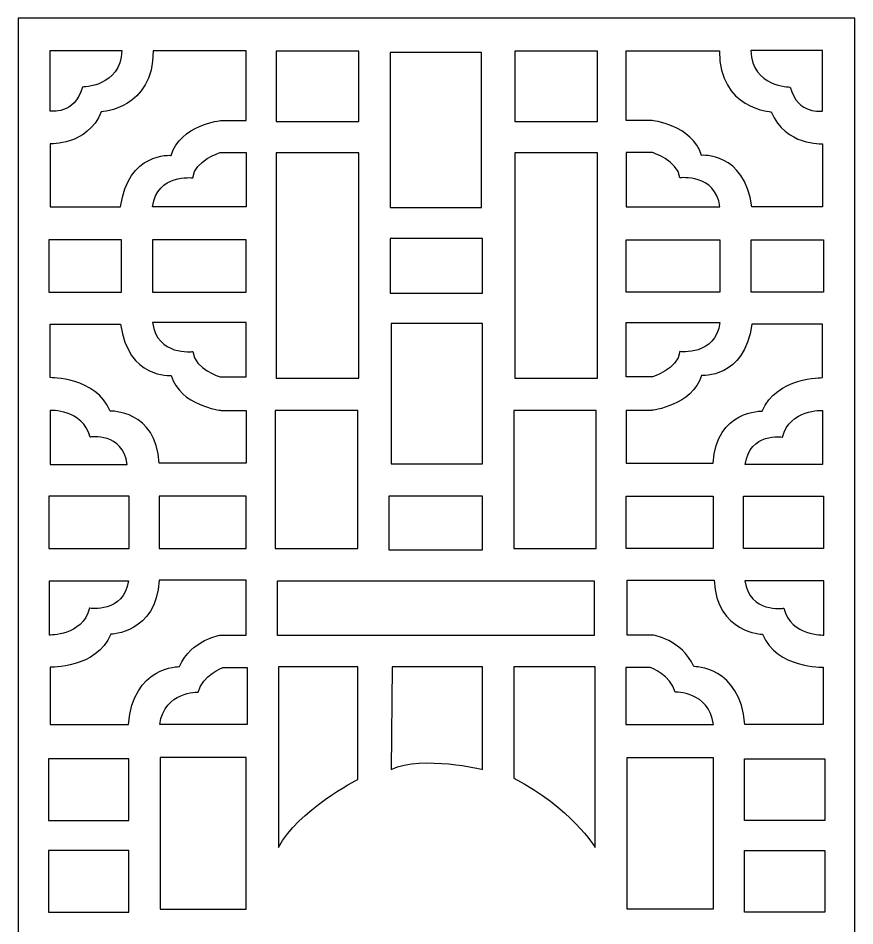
# Model space of a CAD drawing. Header units: centimetres. Extents: x -27.5 to -15.6, y -3.3 to 9.5.
# Drawn here: x -27.5 to -21.79, y 3.31 to 9.5 of the extents above; entities that cross this region are included whole.
import ezdxf

# ---------------------------------------------------------------- set-up
doc = ezdxf.new("R2010")
doc.units = ezdxf.units.CM
doc.header["$MEASUREMENT"] = 0
doc.layers.add('layer 1', color=7, linetype='Continuous')

msp = doc.modelspace()

# ---------------------------------------------------------------- linework, layer by layer
at = {"layer": 'layer 1', "color": 250}
for points, knots in [([(-27.49999, -3.28878), (-27.49999, -3.28878), (-27.49999, 9.49995), (-27.49999, 9.49995), (-27.49999, 9.49995), (-27.49999, 9.49995), (-21.79027, 9.49995), (-21.79027, 9.49995), (-21.79027, 9.49995), (-21.79027, 9.49995), (-21.79027, -3.28878), (-21.79027, -3.28878), (-21.79027, -3.28878), (-21.79027, -3.28878), (-27.49999, -3.28878), (-27.49999, -3.28878)], [0, 0, 0, 0, 0.2, 0.2, 0.2, 0.2, 0.4, 0.4, 0.4, 0.4, 0.6, 0.6, 0.6, 0.6, 1, 1, 1, 1]), ([(-26.79316, 9.27865), (-26.79316, 9.27865), (-27.28254, 9.27865), (-27.28254, 9.27865), (-27.28254, 9.27865), (-27.28254, 9.27865), (-27.28254, 8.8666), (-27.28254, 8.8666), (-27.28254, 8.8666), (-27.28254, 8.8666), (-27.11265, 8.83744), (-27.06194, 9.03015), (-27.06194, 9.03015), (-27.06194, 9.03015), (-26.80076, 9.02888), (-26.79316, 9.27865)], [0, 0, 0, 0, 0.2, 0.2, 0.2, 0.2, 0.4, 0.4, 0.4, 0.4, 0.6, 0.6, 0.6, 0.6, 1, 1, 1, 1]), ([(-26.57889, 9.27627), (-26.57889, 9.27627), (-25.94371, 9.27627), (-25.94371, 9.27627), (-25.94371, 9.27627), (-25.94371, 9.27627), (-25.94371, 8.8021), (-25.94371, 8.8021), (-25.94371, 8.8021), (-25.94371, 8.8021), (-26.11613, 8.8021), (-26.11613, 8.8021), (-26.11613, 8.8021), (-26.11613, 8.8021), (-26.39505, 8.77167), (-26.45591, 8.56375), (-26.45591, 8.56375), (-26.45591, 8.56375), (-26.75005, 8.5891), (-26.80076, 8.21382), (-26.80076, 8.21382), (-26.80076, 8.21382), (-27.28254, 8.21382), (-27.28254, 8.21382), (-27.28254, 8.21382), (-27.28254, 8.21382), (-27.28254, 8.64362), (-27.28254, 8.64362), (-27.28254, 8.64362), (-27.28254, 8.64362), (-27.02897, 8.62714), (-26.93262, 8.86042), (-26.93262, 8.86042), (-26.93262, 8.86042), (-26.57635, 8.8807), (-26.57889, 9.27627)], [0, 0, 0, 0, 0.1, 0.1, 0.1, 0.1, 0.2, 0.2, 0.2, 0.2, 0.3, 0.3, 0.3, 0.3, 0.4, 0.4, 0.4, 0.4, 0.5, 0.5, 0.5, 0.5, 0.6, 0.6, 0.6, 0.6, 0.7, 0.7, 0.7, 0.7, 0.8, 0.8, 0.8, 0.8, 1, 1, 1, 1]), ([(-25.73832, 8.79449), (-25.73832, 8.79449), (-25.73832, 9.27374), (-25.73832, 9.27374), (-25.73832, 9.27374), (-25.73832, 9.27374), (-25.17539, 9.27374), (-25.17539, 9.27374), (-25.17539, 9.27374), (-25.17539, 9.27374), (-25.17539, 8.79449), (-25.17539, 8.79449), (-25.17539, 8.79449), (-25.17539, 8.79449), (-25.73832, 8.79449), (-25.73832, 8.79449)], [0, 0, 0, 0, 0.2, 0.2, 0.2, 0.2, 0.4, 0.4, 0.4, 0.4, 0.6, 0.6, 0.6, 0.6, 1, 1, 1, 1]), ([(-24.9624, 8.20875), (-24.9624, 8.20875), (-24.9624, 9.26613), (-24.9624, 9.26613), (-24.9624, 9.26613), (-24.9624, 9.26613), (-24.33862, 9.26613), (-24.33862, 9.26613), (-24.33862, 9.26613), (-24.33862, 9.26613), (-24.33862, 8.20875), (-24.33862, 8.20875), (-24.33862, 8.20875), (-24.33862, 8.20875), (-24.9624, 8.20875), (-24.9624, 8.20875)], [0, 0, 0, 0, 0.2, 0.2, 0.2, 0.2, 0.4, 0.4, 0.4, 0.4, 0.6, 0.6, 0.6, 0.6, 1, 1, 1, 1]), ([(-24.11041, 8.79449), (-24.11041, 8.79449), (-24.11041, 9.27374), (-24.11041, 9.27374), (-24.11041, 9.27374), (-24.11041, 9.27374), (-23.54749, 9.27374), (-23.54749, 9.27374), (-23.54749, 9.27374), (-23.54749, 9.27374), (-23.54749, 8.79449), (-23.54749, 8.79449), (-23.54749, 8.79449), (-23.54749, 8.79449), (-24.11041, 8.79449), (-24.11041, 8.79449)], [0, 0, 0, 0, 0.2, 0.2, 0.2, 0.2, 0.4, 0.4, 0.4, 0.4, 0.6, 0.6, 0.6, 0.6, 1, 1, 1, 1]), ([(-22.71452, 9.27627), (-22.71452, 9.27627), (-23.34971, 9.27627), (-23.34971, 9.27627), (-23.34971, 9.27627), (-23.34971, 9.27627), (-23.34971, 8.8021), (-23.34971, 8.8021), (-23.34971, 8.8021), (-23.34971, 8.8021), (-23.17728, 8.8021), (-23.17728, 8.8021), (-23.17728, 8.8021), (-23.17728, 8.8021), (-22.89836, 8.77167), (-22.8375, 8.56375), (-22.8375, 8.56375), (-22.8375, 8.56375), (-22.54336, 8.5891), (-22.49265, 8.21382), (-22.49265, 8.21382), (-22.49265, 8.21382), (-22.01087, 8.21382), (-22.01087, 8.21382), (-22.01087, 8.21382), (-22.01087, 8.21382), (-22.01087, 8.64362), (-22.01087, 8.64362), (-22.01087, 8.64362), (-22.01087, 8.64362), (-22.26444, 8.62714), (-22.36079, 8.86042), (-22.36079, 8.86042), (-22.36079, 8.86042), (-22.71705, 8.8807), (-22.71452, 9.27627)], [0, 0, 0, 0, 0.1, 0.1, 0.1, 0.1, 0.2, 0.2, 0.2, 0.2, 0.3, 0.3, 0.3, 0.3, 0.4, 0.4, 0.4, 0.4, 0.5, 0.5, 0.5, 0.5, 0.6, 0.6, 0.6, 0.6, 0.7, 0.7, 0.7, 0.7, 0.8, 0.8, 0.8, 0.8, 1, 1, 1, 1]), ([(-22.50025, 9.27865), (-22.50025, 9.27865), (-22.01087, 9.27865), (-22.01087, 9.27865), (-22.01087, 9.27865), (-22.01087, 9.27865), (-22.01087, 8.8666), (-22.01087, 8.8666), (-22.01087, 8.8666), (-22.01087, 8.8666), (-22.18076, 8.83744), (-22.23147, 9.03015), (-22.23147, 9.03015), (-22.23147, 9.03015), (-22.49265, 9.02888), (-22.50025, 9.27865)], [0, 0, 0, 0, 0.2, 0.2, 0.2, 0.2, 0.4, 0.4, 0.4, 0.4, 0.6, 0.6, 0.6, 0.6, 1, 1, 1, 1]), ([(-25.94371, 8.58292), (-25.94371, 8.58292), (-26.1212, 8.58292), (-26.1212, 8.58292), (-26.1212, 8.58292), (-26.1212, 8.58292), (-26.29363, 8.53221), (-26.30884, 8.41049), (-26.30884, 8.41049), (-26.30884, 8.41049), (-26.55227, 8.44092), (-26.5827, 8.21271), (-26.5827, 8.21271), (-26.5827, 8.21271), (-25.94371, 8.21271), (-25.94371, 8.21271), (-25.94371, 8.21271), (-25.94371, 8.21271), (-25.94371, 8.58292), (-25.94371, 8.58292)], [0, 0, 0, 0, 0.1666667, 0.1666667, 0.1666667, 0.1666667, 0.3333333, 0.3333333, 0.3333333, 0.3333333, 0.5, 0.5, 0.5, 0.5, 0.6666667, 0.6666667, 0.6666667, 0.6666667, 1, 1, 1, 1]), ([(-25.73832, 7.04487), (-25.73832, 7.04487), (-25.73832, 8.58149), (-25.73832, 8.58149), (-25.73832, 8.58149), (-25.73832, 8.58149), (-25.17539, 8.58149), (-25.17539, 8.58149), (-25.17539, 8.58149), (-25.17539, 8.58149), (-25.17539, 7.04487), (-25.17539, 7.04487), (-25.17539, 7.04487), (-25.17539, 7.04487), (-25.73832, 7.04487), (-25.73832, 7.04487)], [0, 0, 0, 0, 0.2, 0.2, 0.2, 0.2, 0.4, 0.4, 0.4, 0.4, 0.6, 0.6, 0.6, 0.6, 1, 1, 1, 1]), ([(-24.11041, 7.04487), (-24.11041, 7.04487), (-24.11041, 8.58149), (-24.11041, 8.58149), (-24.11041, 8.58149), (-24.11041, 8.58149), (-23.54749, 8.58149), (-23.54749, 8.58149), (-23.54749, 8.58149), (-23.54749, 8.58149), (-23.54749, 7.04487), (-23.54749, 7.04487), (-23.54749, 7.04487), (-23.54749, 7.04487), (-24.11041, 7.04487), (-24.11041, 7.04487)], [0, 0, 0, 0, 0.2, 0.2, 0.2, 0.2, 0.4, 0.4, 0.4, 0.4, 0.6, 0.6, 0.6, 0.6, 1, 1, 1, 1]), ([(-23.34971, 8.58292), (-23.34971, 8.58292), (-23.17221, 8.58292), (-23.17221, 8.58292), (-23.17221, 8.58292), (-23.17221, 8.58292), (-22.99979, 8.53221), (-22.98457, 8.41049), (-22.98457, 8.41049), (-22.98457, 8.41049), (-22.74115, 8.44092), (-22.71072, 8.21271), (-22.71072, 8.21271), (-22.71072, 8.21271), (-23.34971, 8.21271), (-23.34971, 8.21271), (-23.34971, 8.21271), (-23.34971, 8.21271), (-23.34971, 8.58292), (-23.34971, 8.58292)], [0, 0, 0, 0, 0.1666667, 0.1666667, 0.1666667, 0.1666667, 0.3333333, 0.3333333, 0.3333333, 0.3333333, 0.5, 0.5, 0.5, 0.5, 0.6666667, 0.6666667, 0.6666667, 0.6666667, 1, 1, 1, 1]), ([(-24.9624, 7.623), (-24.9624, 7.623), (-24.9624, 7.99575), (-24.9624, 7.99575), (-24.9624, 7.99575), (-24.9624, 7.99575), (-24.33101, 7.99575), (-24.33101, 7.99575), (-24.33101, 7.99575), (-24.33101, 7.99575), (-24.33101, 7.623), (-24.33101, 7.623), (-24.33101, 7.623), (-24.33101, 7.623), (-24.9624, 7.623), (-24.9624, 7.623)], [0, 0, 0, 0, 0.2, 0.2, 0.2, 0.2, 0.4, 0.4, 0.4, 0.4, 0.6, 0.6, 0.6, 0.6, 1, 1, 1, 1]), ([(-27.29015, 7.63061), (-27.29015, 7.63061), (-27.29015, 7.98814), (-27.29015, 7.98814), (-27.29015, 7.98814), (-27.29015, 7.98814), (-26.79569, 7.98814), (-26.79569, 7.98814), (-26.79569, 7.98814), (-26.79569, 7.98814), (-26.79569, 7.63061), (-26.79569, 7.63061), (-26.79569, 7.63061), (-26.79569, 7.63061), (-27.29015, 7.63061), (-27.29015, 7.63061)], [0, 0, 0, 0, 0.2, 0.2, 0.2, 0.2, 0.4, 0.4, 0.4, 0.4, 0.6, 0.6, 0.6, 0.6, 1, 1, 1, 1]), ([(-26.5827, 7.63061), (-26.5827, 7.63061), (-26.5827, 7.98814), (-26.5827, 7.98814), (-26.5827, 7.98814), (-26.5827, 7.98814), (-25.94371, 7.98814), (-25.94371, 7.98814), (-25.94371, 7.98814), (-25.94371, 7.98814), (-25.94371, 7.63061), (-25.94371, 7.63061), (-25.94371, 7.63061), (-25.94371, 7.63061), (-26.5827, 7.63061), (-26.5827, 7.63061)], [0, 0, 0, 0, 0.2, 0.2, 0.2, 0.2, 0.4, 0.4, 0.4, 0.4, 0.6, 0.6, 0.6, 0.6, 1, 1, 1, 1]), ([(-22.71072, 7.63061), (-22.71072, 7.63061), (-22.71072, 7.98814), (-22.71072, 7.98814), (-22.71072, 7.98814), (-22.71072, 7.98814), (-23.34971, 7.98814), (-23.34971, 7.98814), (-23.34971, 7.98814), (-23.34971, 7.98814), (-23.34971, 7.63061), (-23.34971, 7.63061), (-23.34971, 7.63061), (-23.34971, 7.63061), (-22.71072, 7.63061), (-22.71072, 7.63061)], [0, 0, 0, 0, 0.2, 0.2, 0.2, 0.2, 0.4, 0.4, 0.4, 0.4, 0.6, 0.6, 0.6, 0.6, 1, 1, 1, 1]), ([(-22.00326, 7.63061), (-22.00326, 7.63061), (-22.00326, 7.98814), (-22.00326, 7.98814), (-22.00326, 7.98814), (-22.00326, 7.98814), (-22.49772, 7.98814), (-22.49772, 7.98814), (-22.49772, 7.98814), (-22.49772, 7.98814), (-22.49772, 7.63061), (-22.49772, 7.63061), (-22.49772, 7.63061), (-22.49772, 7.63061), (-22.00326, 7.63061), (-22.00326, 7.63061)], [0, 0, 0, 0, 0.2, 0.2, 0.2, 0.2, 0.4, 0.4, 0.4, 0.4, 0.6, 0.6, 0.6, 0.6, 1, 1, 1, 1]), ([(-26.53705, 6.4642), (-26.53705, 6.4642), (-25.94371, 6.4642), (-25.94371, 6.4642), (-25.94371, 6.4642), (-25.94371, 6.4642), (-25.94371, 6.82426), (-25.94371, 6.82426), (-25.94371, 6.82426), (-25.94371, 6.82426), (-26.11613, 6.82426), (-26.11613, 6.82426), (-26.11613, 6.82426), (-26.11613, 6.82426), (-26.39505, 6.85469), (-26.45591, 7.06262), (-26.45591, 7.06262), (-26.45591, 7.06262), (-26.75005, 7.03726), (-26.80076, 7.41254), (-26.80076, 7.41254), (-26.80076, 7.41254), (-27.28254, 7.41254), (-27.28254, 7.41254), (-27.28254, 7.41254), (-27.28254, 7.41254), (-27.28254, 7.0474), (-27.28254, 7.0474), (-27.28254, 7.0474), (-27.28254, 7.0474), (-26.96812, 7.05248), (-26.87176, 6.81919), (-26.87176, 6.81919), (-26.87176, 6.81919), (-26.55734, 6.82933), (-26.53705, 6.4642)], [0, 0, 0, 0, 0.1, 0.1, 0.1, 0.1, 0.2, 0.2, 0.2, 0.2, 0.3, 0.3, 0.3, 0.3, 0.4, 0.4, 0.4, 0.4, 0.5, 0.5, 0.5, 0.5, 0.6, 0.6, 0.6, 0.6, 0.7, 0.7, 0.7, 0.7, 0.8, 0.8, 0.8, 0.8, 1, 1, 1, 1]), ([(-25.94371, 7.05248), (-25.94371, 7.05248), (-26.1212, 7.05248), (-26.1212, 7.05248), (-26.1212, 7.05248), (-26.1212, 7.05248), (-26.29363, 7.10319), (-26.30884, 7.2249), (-26.30884, 7.2249), (-26.30884, 7.2249), (-26.55227, 7.19447), (-26.5827, 7.42268), (-26.5827, 7.42268), (-26.5827, 7.42268), (-25.94371, 7.42268), (-25.94371, 7.42268), (-25.94371, 7.42268), (-25.94371, 7.42268), (-25.94371, 7.05248), (-25.94371, 7.05248)], [0, 0, 0, 0, 0.1666667, 0.1666667, 0.1666667, 0.1666667, 0.3333333, 0.3333333, 0.3333333, 0.3333333, 0.5, 0.5, 0.5, 0.5, 0.6666667, 0.6666667, 0.6666667, 0.6666667, 1, 1, 1, 1]), ([(-24.95479, 6.45912), (-24.95479, 6.45912), (-24.95479, 7.41761), (-24.95479, 7.41761), (-24.95479, 7.41761), (-24.95479, 7.41761), (-24.33101, 7.41761), (-24.33101, 7.41761), (-24.33101, 7.41761), (-24.33101, 7.41761), (-24.33101, 6.45912), (-24.33101, 6.45912), (-24.33101, 6.45912), (-24.33101, 6.45912), (-24.95479, 6.45912), (-24.95479, 6.45912)], [0, 0, 0, 0, 0.2, 0.2, 0.2, 0.2, 0.4, 0.4, 0.4, 0.4, 0.6, 0.6, 0.6, 0.6, 1, 1, 1, 1]), ([(-23.34971, 7.05248), (-23.34971, 7.05248), (-23.17221, 7.05248), (-23.17221, 7.05248), (-23.17221, 7.05248), (-23.17221, 7.05248), (-22.99979, 7.10319), (-22.98457, 7.2249), (-22.98457, 7.2249), (-22.98457, 7.2249), (-22.74115, 7.19447), (-22.71072, 7.42268), (-22.71072, 7.42268), (-22.71072, 7.42268), (-23.34971, 7.42268), (-23.34971, 7.42268), (-23.34971, 7.42268), (-23.34971, 7.42268), (-23.34971, 7.05248), (-23.34971, 7.05248)], [0, 0, 0, 0, 0.1666667, 0.1666667, 0.1666667, 0.1666667, 0.3333333, 0.3333333, 0.3333333, 0.3333333, 0.5, 0.5, 0.5, 0.5, 0.6666667, 0.6666667, 0.6666667, 0.6666667, 1, 1, 1, 1]), ([(-22.75636, 6.4642), (-22.75636, 6.4642), (-23.34971, 6.4642), (-23.34971, 6.4642), (-23.34971, 6.4642), (-23.34971, 6.4642), (-23.34971, 6.82426), (-23.34971, 6.82426), (-23.34971, 6.82426), (-23.34971, 6.82426), (-23.17728, 6.82426), (-23.17728, 6.82426), (-23.17728, 6.82426), (-23.17728, 6.82426), (-22.89836, 6.85469), (-22.8375, 7.06262), (-22.8375, 7.06262), (-22.8375, 7.06262), (-22.54336, 7.03726), (-22.49265, 7.41254), (-22.49265, 7.41254), (-22.49265, 7.41254), (-22.01087, 7.41254), (-22.01087, 7.41254), (-22.01087, 7.41254), (-22.01087, 7.41254), (-22.01087, 7.0474), (-22.01087, 7.0474), (-22.01087, 7.0474), (-22.01087, 7.0474), (-22.32529, 7.05248), (-22.42165, 6.81919), (-22.42165, 6.81919), (-22.42165, 6.81919), (-22.73607, 6.82933), (-22.75636, 6.4642)], [0, 0, 0, 0, 0.1, 0.1, 0.1, 0.1, 0.2, 0.2, 0.2, 0.2, 0.3, 0.3, 0.3, 0.3, 0.4, 0.4, 0.4, 0.4, 0.5, 0.5, 0.5, 0.5, 0.6, 0.6, 0.6, 0.6, 0.7, 0.7, 0.7, 0.7, 0.8, 0.8, 0.8, 0.8, 1, 1, 1, 1]), ([(-26.75512, 6.45406), (-26.75512, 6.45406), (-27.28254, 6.45406), (-27.28254, 6.45406), (-27.28254, 6.45406), (-27.28254, 6.45406), (-27.28254, 6.82426), (-27.28254, 6.82426), (-27.28254, 6.82426), (-27.28254, 6.82426), (-27.0594, 6.83441), (-27.00869, 6.64169), (-27.00869, 6.64169), (-27.00869, 6.64169), (-26.78555, 6.67719), (-26.75512, 6.45406)], [0, 0, 0, 0, 0.2, 0.2, 0.2, 0.2, 0.4, 0.4, 0.4, 0.4, 0.6, 0.6, 0.6, 0.6, 1, 1, 1, 1]), ([(-25.74592, 5.88099), (-25.74592, 5.88099), (-25.74592, 6.82426), (-25.74592, 6.82426), (-25.74592, 6.82426), (-25.74592, 6.82426), (-25.183, 6.82426), (-25.183, 6.82426), (-25.183, 6.82426), (-25.183, 6.82426), (-25.183, 5.88099), (-25.183, 5.88099), (-25.183, 5.88099), (-25.183, 5.88099), (-25.74592, 5.88099), (-25.74592, 5.88099)], [0, 0, 0, 0, 0.2, 0.2, 0.2, 0.2, 0.4, 0.4, 0.4, 0.4, 0.6, 0.6, 0.6, 0.6, 1, 1, 1, 1]), ([(-24.11802, 5.88099), (-24.11802, 5.88099), (-24.11802, 6.82426), (-24.11802, 6.82426), (-24.11802, 6.82426), (-24.11802, 6.82426), (-23.5551, 6.82426), (-23.5551, 6.82426), (-23.5551, 6.82426), (-23.5551, 6.82426), (-23.5551, 5.88099), (-23.5551, 5.88099), (-23.5551, 5.88099), (-23.5551, 5.88099), (-24.11802, 5.88099), (-24.11802, 5.88099)], [0, 0, 0, 0, 0.2, 0.2, 0.2, 0.2, 0.4, 0.4, 0.4, 0.4, 0.6, 0.6, 0.6, 0.6, 1, 1, 1, 1]), ([(-22.53829, 6.45406), (-22.53829, 6.45406), (-22.01087, 6.45406), (-22.01087, 6.45406), (-22.01087, 6.45406), (-22.01087, 6.45406), (-22.01087, 6.82426), (-22.01087, 6.82426), (-22.01087, 6.82426), (-22.01087, 6.82426), (-22.23401, 6.83441), (-22.28472, 6.64169), (-22.28472, 6.64169), (-22.28472, 6.64169), (-22.50786, 6.67719), (-22.53829, 6.45406)], [0, 0, 0, 0, 0.2, 0.2, 0.2, 0.2, 0.4, 0.4, 0.4, 0.4, 0.6, 0.6, 0.6, 0.6, 1, 1, 1, 1]), ([(-27.29015, 5.88099), (-27.29015, 5.88099), (-27.29015, 6.23852), (-27.29015, 6.23852), (-27.29015, 6.23852), (-27.29015, 6.23852), (-26.74244, 6.23852), (-26.74244, 6.23852), (-26.74244, 6.23852), (-26.74244, 6.23852), (-26.74244, 5.88099), (-26.74244, 5.88099), (-26.74244, 5.88099), (-26.74244, 5.88099), (-27.29015, 5.88099), (-27.29015, 5.88099)], [0, 0, 0, 0, 0.2, 0.2, 0.2, 0.2, 0.4, 0.4, 0.4, 0.4, 0.6, 0.6, 0.6, 0.6, 1, 1, 1, 1]), ([(-26.53705, 5.88099), (-26.53705, 5.88099), (-26.53705, 6.23852), (-26.53705, 6.23852), (-26.53705, 6.23852), (-26.53705, 6.23852), (-25.94371, 6.23852), (-25.94371, 6.23852), (-25.94371, 6.23852), (-25.94371, 6.23852), (-25.94371, 5.88099), (-25.94371, 5.88099), (-25.94371, 5.88099), (-25.94371, 5.88099), (-26.53705, 5.88099), (-26.53705, 5.88099)], [0, 0, 0, 0, 0.2, 0.2, 0.2, 0.2, 0.4, 0.4, 0.4, 0.4, 0.6, 0.6, 0.6, 0.6, 1, 1, 1, 1]), ([(-24.97, 5.87338), (-24.97, 5.87338), (-24.97, 6.23852), (-24.97, 6.23852), (-24.97, 6.23852), (-24.97, 6.23852), (-24.33101, 6.23852), (-24.33101, 6.23852), (-24.33101, 6.23852), (-24.33101, 6.23852), (-24.33101, 5.87338), (-24.33101, 5.87338), (-24.33101, 5.87338), (-24.33101, 5.87338), (-24.97, 5.87338), (-24.97, 5.87338)], [0, 0, 0, 0, 0.2, 0.2, 0.2, 0.2, 0.4, 0.4, 0.4, 0.4, 0.6, 0.6, 0.6, 0.6, 1, 1, 1, 1]), ([(-22.75636, 5.88099), (-22.75636, 5.88099), (-22.75636, 6.23852), (-22.75636, 6.23852), (-22.75636, 6.23852), (-22.75636, 6.23852), (-23.34971, 6.23852), (-23.34971, 6.23852), (-23.34971, 6.23852), (-23.34971, 6.23852), (-23.34971, 5.88099), (-23.34971, 5.88099), (-23.34971, 5.88099), (-23.34971, 5.88099), (-22.75636, 5.88099), (-22.75636, 5.88099)], [0, 0, 0, 0, 0.2, 0.2, 0.2, 0.2, 0.4, 0.4, 0.4, 0.4, 0.6, 0.6, 0.6, 0.6, 1, 1, 1, 1]), ([(-22.00326, 5.88099), (-22.00326, 5.88099), (-22.00326, 6.23852), (-22.00326, 6.23852), (-22.00326, 6.23852), (-22.00326, 6.23852), (-22.55097, 6.23852), (-22.55097, 6.23852), (-22.55097, 6.23852), (-22.55097, 6.23852), (-22.55097, 5.88099), (-22.55097, 5.88099), (-22.55097, 5.88099), (-22.55097, 5.88099), (-22.00326, 5.88099), (-22.00326, 5.88099)], [0, 0, 0, 0, 0.2, 0.2, 0.2, 0.2, 0.4, 0.4, 0.4, 0.4, 0.6, 0.6, 0.6, 0.6, 1, 1, 1, 1]), ([(-26.74751, 5.66165), (-26.74751, 5.66165), (-27.28635, 5.66165), (-27.28635, 5.66165), (-27.28635, 5.66165), (-27.28635, 5.66165), (-27.28635, 5.29144), (-27.28635, 5.29144), (-27.28635, 5.29144), (-27.28635, 5.29144), (-27.06321, 5.28129), (-27.01249, 5.47401), (-27.01249, 5.47401), (-27.01249, 5.47401), (-26.77795, 5.43851), (-26.74751, 5.66165)], [0, 0, 0, 0, 0.2, 0.2, 0.2, 0.2, 0.4, 0.4, 0.4, 0.4, 0.6, 0.6, 0.6, 0.6, 1, 1, 1, 1]), ([(-26.53705, 5.66672), (-26.53705, 5.66672), (-25.94371, 5.66672), (-25.94371, 5.66672), (-25.94371, 5.66672), (-25.94371, 5.66672), (-25.94371, 5.29144), (-25.94371, 5.29144), (-25.94371, 5.29144), (-25.94371, 5.29144), (-26.11613, 5.29144), (-26.11613, 5.29144), (-26.11613, 5.29144), (-26.11613, 5.29144), (-26.31898, 5.26101), (-26.39886, 5.0759), (-26.39886, 5.0759), (-26.39886, 5.0759), (-26.71582, 5.08224), (-26.74751, 4.68034), (-26.74751, 4.68034), (-26.74751, 4.68034), (-27.28254, 4.68034), (-27.28254, 4.68034), (-27.28254, 4.68034), (-27.28254, 4.68034), (-27.28254, 5.07211), (-27.28254, 5.07211), (-27.28254, 5.07211), (-27.28254, 5.07211), (-26.96432, 5.06323), (-26.86796, 5.29651), (-26.86796, 5.29651), (-26.86796, 5.29651), (-26.55734, 5.30158), (-26.53705, 5.66672)], [0, 0, 0, 0, 0.1, 0.1, 0.1, 0.1, 0.2, 0.2, 0.2, 0.2, 0.3, 0.3, 0.3, 0.3, 0.4, 0.4, 0.4, 0.4, 0.5, 0.5, 0.5, 0.5, 0.6, 0.6, 0.6, 0.6, 0.7, 0.7, 0.7, 0.7, 0.8, 0.8, 0.8, 0.8, 1, 1, 1, 1]), ([(-25.73071, 5.66038), (-25.73071, 5.66038), (-25.73071, 5.28764), (-25.73071, 5.28764), (-25.73071, 5.28764), (-25.73071, 5.28764), (-23.57031, 5.28764), (-23.57031, 5.28764), (-23.57031, 5.28764), (-23.57031, 5.28764), (-23.57031, 5.66038), (-23.57031, 5.66038), (-23.57031, 5.66038), (-23.57031, 5.66038), (-25.73071, 5.66038), (-25.73071, 5.66038)], [0, 0, 0, 0, 0.2, 0.2, 0.2, 0.2, 0.4, 0.4, 0.4, 0.4, 0.6, 0.6, 0.6, 0.6, 1, 1, 1, 1]), ([(-22.75113, 5.66672), (-22.75113, 5.66672), (-23.34448, 5.66672), (-23.34448, 5.66672), (-23.34448, 5.66672), (-23.34448, 5.66672), (-23.34448, 5.29144), (-23.34448, 5.29144), (-23.34448, 5.29144), (-23.34448, 5.29144), (-23.17205, 5.29144), (-23.17205, 5.29144), (-23.17205, 5.29144), (-23.17205, 5.29144), (-22.9692, 5.26101), (-22.88932, 5.0759), (-22.88932, 5.0759), (-22.88932, 5.0759), (-22.57236, 5.08224), (-22.54067, 4.68034), (-22.54067, 4.68034), (-22.54067, 4.68034), (-22.00564, 4.68034), (-22.00564, 4.68034), (-22.00564, 4.68034), (-22.00564, 4.68034), (-22.00564, 5.07211), (-22.00564, 5.07211), (-22.00564, 5.07211), (-22.00564, 5.07211), (-22.32387, 5.06323), (-22.42022, 5.29651), (-22.42022, 5.29651), (-22.42022, 5.29651), (-22.73084, 5.30158), (-22.75113, 5.66672)], [0, 0, 0, 0, 0.1, 0.1, 0.1, 0.1, 0.2, 0.2, 0.2, 0.2, 0.3, 0.3, 0.3, 0.3, 0.4, 0.4, 0.4, 0.4, 0.5, 0.5, 0.5, 0.5, 0.6, 0.6, 0.6, 0.6, 0.7, 0.7, 0.7, 0.7, 0.8, 0.8, 0.8, 0.8, 1, 1, 1, 1]), ([(-22.54067, 5.66165), (-22.54067, 5.66165), (-22.00183, 5.66165), (-22.00183, 5.66165), (-22.00183, 5.66165), (-22.00183, 5.66165), (-22.00183, 5.29144), (-22.00183, 5.29144), (-22.00183, 5.29144), (-22.00183, 5.29144), (-22.22497, 5.28129), (-22.27569, 5.47401), (-22.27569, 5.47401), (-22.27569, 5.47401), (-22.51024, 5.43851), (-22.54067, 5.66165)], [0, 0, 0, 0, 0.2, 0.2, 0.2, 0.2, 0.4, 0.4, 0.4, 0.4, 0.6, 0.6, 0.6, 0.6, 1, 1, 1, 1]), ([(-25.9361, 5.07084), (-25.9361, 5.07084), (-26.10218, 5.07084), (-26.10218, 5.07084), (-26.10218, 5.07084), (-26.10218, 5.07084), (-26.24418, 5.01632), (-26.27081, 4.90221), (-26.27081, 4.90221), (-26.27081, 4.90221), (-26.50282, 4.90982), (-26.53325, 4.68161), (-26.53325, 4.68161), (-26.53325, 4.68161), (-25.9361, 4.68161), (-25.9361, 4.68161), (-25.9361, 4.68161), (-25.9361, 4.68161), (-25.9361, 5.07084), (-25.9361, 5.07084)], [0, 0, 0, 0, 0.1666667, 0.1666667, 0.1666667, 0.1666667, 0.3333333, 0.3333333, 0.3333333, 0.3333333, 0.5, 0.5, 0.5, 0.5, 0.6666667, 0.6666667, 0.6666667, 0.6666667, 1, 1, 1, 1]), ([(-25.7231, 5.07464), (-25.7231, 5.07464), (-25.183, 5.07464), (-25.183, 5.07464), (-25.183, 5.07464), (-25.183, 5.07464), (-25.183, 4.30633), (-25.183, 4.30633), (-25.183, 4.30633), (-25.183, 4.30633), (-25.59378, 4.09333), (-25.7231, 3.8423), (-25.7231, 3.8423), (-25.7231, 3.8423), (-25.7231, 5.07464), (-25.7231, 5.07464)], [0, 0, 0, 0, 0.2, 0.2, 0.2, 0.2, 0.4, 0.4, 0.4, 0.4, 0.6, 0.6, 0.6, 0.6, 1, 1, 1, 1]), ([(-24.94718, 5.07464), (-24.94718, 5.07464), (-24.33101, 5.07464), (-24.33101, 5.07464), (-24.33101, 5.07464), (-24.33101, 5.07464), (-24.33101, 4.37479), (-24.33101, 4.37479), (-24.33101, 4.37479), (-24.33101, 4.37479), (-24.73419, 4.47368), (-24.95479, 4.37479), (-24.95479, 4.37479), (-24.95479, 4.37479), (-24.94718, 5.07464), (-24.94718, 5.07464)], [0, 0, 0, 0, 0.2, 0.2, 0.2, 0.2, 0.4, 0.4, 0.4, 0.4, 0.6, 0.6, 0.6, 0.6, 1, 1, 1, 1]), ([(-24.11802, 5.07464), (-24.11802, 5.07464), (-23.56271, 5.07464), (-23.56271, 5.07464), (-23.56271, 5.07464), (-23.56271, 5.07464), (-23.56271, 3.8423), (-23.56271, 3.8423), (-23.56271, 3.8423), (-23.56271, 3.8423), (-23.73006, 4.11615), (-24.11802, 4.31393), (-24.11802, 4.31393), (-24.11802, 4.31393), (-24.11802, 5.07464), (-24.11802, 5.07464)], [0, 0, 0, 0, 0.2, 0.2, 0.2, 0.2, 0.4, 0.4, 0.4, 0.4, 0.6, 0.6, 0.6, 0.6, 1, 1, 1, 1]), ([(-23.35209, 5.07084), (-23.35209, 5.07084), (-23.186, 5.07084), (-23.186, 5.07084), (-23.186, 5.07084), (-23.186, 5.07084), (-23.044, 5.01632), (-23.01738, 4.90221), (-23.01738, 4.90221), (-23.01738, 4.90221), (-22.78536, 4.90982), (-22.75493, 4.68161), (-22.75493, 4.68161), (-22.75493, 4.68161), (-23.35209, 4.68161), (-23.35209, 4.68161), (-23.35209, 4.68161), (-23.35209, 4.68161), (-23.35209, 5.07084), (-23.35209, 5.07084)], [0, 0, 0, 0, 0.1666667, 0.1666667, 0.1666667, 0.1666667, 0.3333333, 0.3333333, 0.3333333, 0.3333333, 0.5, 0.5, 0.5, 0.5, 0.6666667, 0.6666667, 0.6666667, 0.6666667, 1, 1, 1, 1]), ([(-27.29269, 4.02487), (-27.29269, 4.02487), (-27.29269, 4.44579), (-27.29269, 4.44579), (-27.29269, 4.44579), (-27.29269, 4.44579), (-26.74498, 4.44579), (-26.74498, 4.44579), (-26.74498, 4.44579), (-26.74498, 4.44579), (-26.74498, 4.02487), (-26.74498, 4.02487), (-26.74498, 4.02487), (-26.74498, 4.02487), (-27.29269, 4.02487), (-27.29269, 4.02487)], [0, 0, 0, 0, 0.2, 0.2, 0.2, 0.2, 0.4, 0.4, 0.4, 0.4, 0.6, 0.6, 0.6, 0.6, 1, 1, 1, 1]), ([(-26.53198, 3.42137), (-26.53198, 3.42137), (-26.53198, 4.45593), (-26.53198, 4.45593), (-26.53198, 4.45593), (-26.53198, 4.45593), (-25.94371, 4.45593), (-25.94371, 4.45593), (-25.94371, 4.45593), (-25.94371, 4.45593), (-25.94371, 3.42137), (-25.94371, 3.42137), (-25.94371, 3.42137), (-25.94371, 3.42137), (-26.53198, 3.42137), (-26.53198, 3.42137)], [0, 0, 0, 0, 0.2, 0.2, 0.2, 0.2, 0.4, 0.4, 0.4, 0.4, 0.6, 0.6, 0.6, 0.6, 1, 1, 1, 1]), ([(-22.7562, 3.42137), (-22.7562, 3.42137), (-22.7562, 4.45593), (-22.7562, 4.45593), (-22.7562, 4.45593), (-22.7562, 4.45593), (-23.34448, 4.45593), (-23.34448, 4.45593), (-23.34448, 4.45593), (-23.34448, 4.45593), (-23.34448, 3.42137), (-23.34448, 3.42137), (-23.34448, 3.42137), (-23.34448, 3.42137), (-22.7562, 3.42137), (-22.7562, 3.42137)], [0, 0, 0, 0, 0.2, 0.2, 0.2, 0.2, 0.4, 0.4, 0.4, 0.4, 0.6, 0.6, 0.6, 0.6, 1, 1, 1, 1]), ([(-21.99549, 4.02487), (-21.99549, 4.02487), (-21.99549, 4.44579), (-21.99549, 4.44579), (-21.99549, 4.44579), (-21.99549, 4.44579), (-22.5432, 4.44579), (-22.5432, 4.44579), (-22.5432, 4.44579), (-22.5432, 4.44579), (-22.5432, 4.02487), (-22.5432, 4.02487), (-22.5432, 4.02487), (-22.5432, 4.02487), (-21.99549, 4.02487), (-21.99549, 4.02487)], [0, 0, 0, 0, 0.2, 0.2, 0.2, 0.2, 0.4, 0.4, 0.4, 0.4, 0.6, 0.6, 0.6, 0.6, 1, 1, 1, 1]), ([(-27.29269, 3.40109), (-27.29269, 3.40109), (-27.29269, 3.82201), (-27.29269, 3.82201), (-27.29269, 3.82201), (-27.29269, 3.82201), (-26.74498, 3.82201), (-26.74498, 3.82201), (-26.74498, 3.82201), (-26.74498, 3.82201), (-26.74498, 3.40109), (-26.74498, 3.40109), (-26.74498, 3.40109), (-26.74498, 3.40109), (-27.29269, 3.40109), (-27.29269, 3.40109)], [0, 0, 0, 0, 0.2, 0.2, 0.2, 0.2, 0.4, 0.4, 0.4, 0.4, 0.6, 0.6, 0.6, 0.6, 1, 1, 1, 1]), ([(-21.99549, 3.40109), (-21.99549, 3.40109), (-21.99549, 3.82201), (-21.99549, 3.82201), (-21.99549, 3.82201), (-21.99549, 3.82201), (-22.5432, 3.82201), (-22.5432, 3.82201), (-22.5432, 3.82201), (-22.5432, 3.82201), (-22.5432, 3.40109), (-22.5432, 3.40109), (-22.5432, 3.40109), (-22.5432, 3.40109), (-21.99549, 3.40109), (-21.99549, 3.40109)], [0, 0, 0, 0, 0.2, 0.2, 0.2, 0.2, 0.4, 0.4, 0.4, 0.4, 0.6, 0.6, 0.6, 0.6, 1, 1, 1, 1])]:
    msp.add_open_spline(points, degree=3, knots=knots, dxfattribs=at)

doc.saveas('drawing.dxf')
